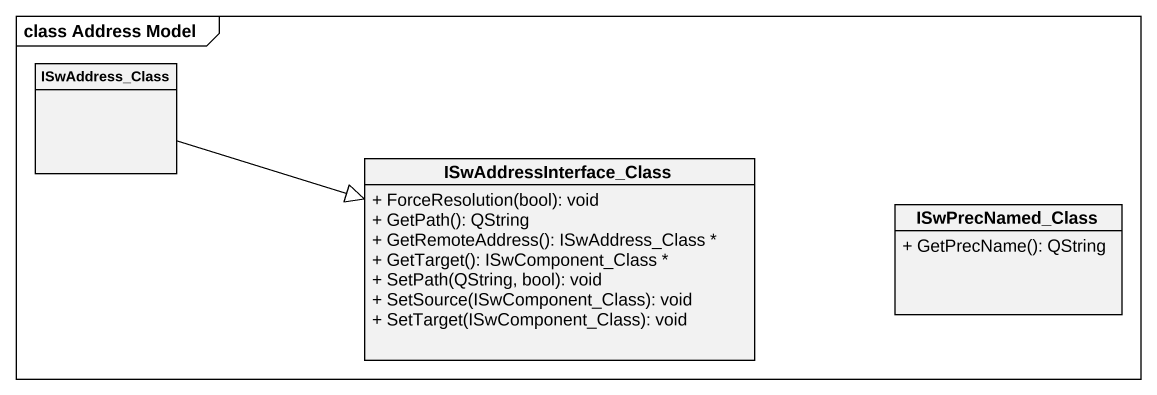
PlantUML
@startuml
mainframe class Address Model
hide circle
hide empty members
skinparam classAttributeIconSize 0
class ISwAddress_Class
class ISwAddressInterface_Class {
  + ForceResolution(bool): void
  + GetPath(): QString
  + GetRemoteAddress(): ISwAddress_Class *
  + GetTarget(): ISwComponent_Class *
  + SetPath(QString, bool): void
  + SetSource(ISwComponent_Class): void
  + SetTarget(ISwComponent_Class): void
}
class ISwPrecNamed_Class {
  + GetPrecName(): QString
}
ISwAddress_Class -right-|> ISwAddressInterface_Class
@enduml
